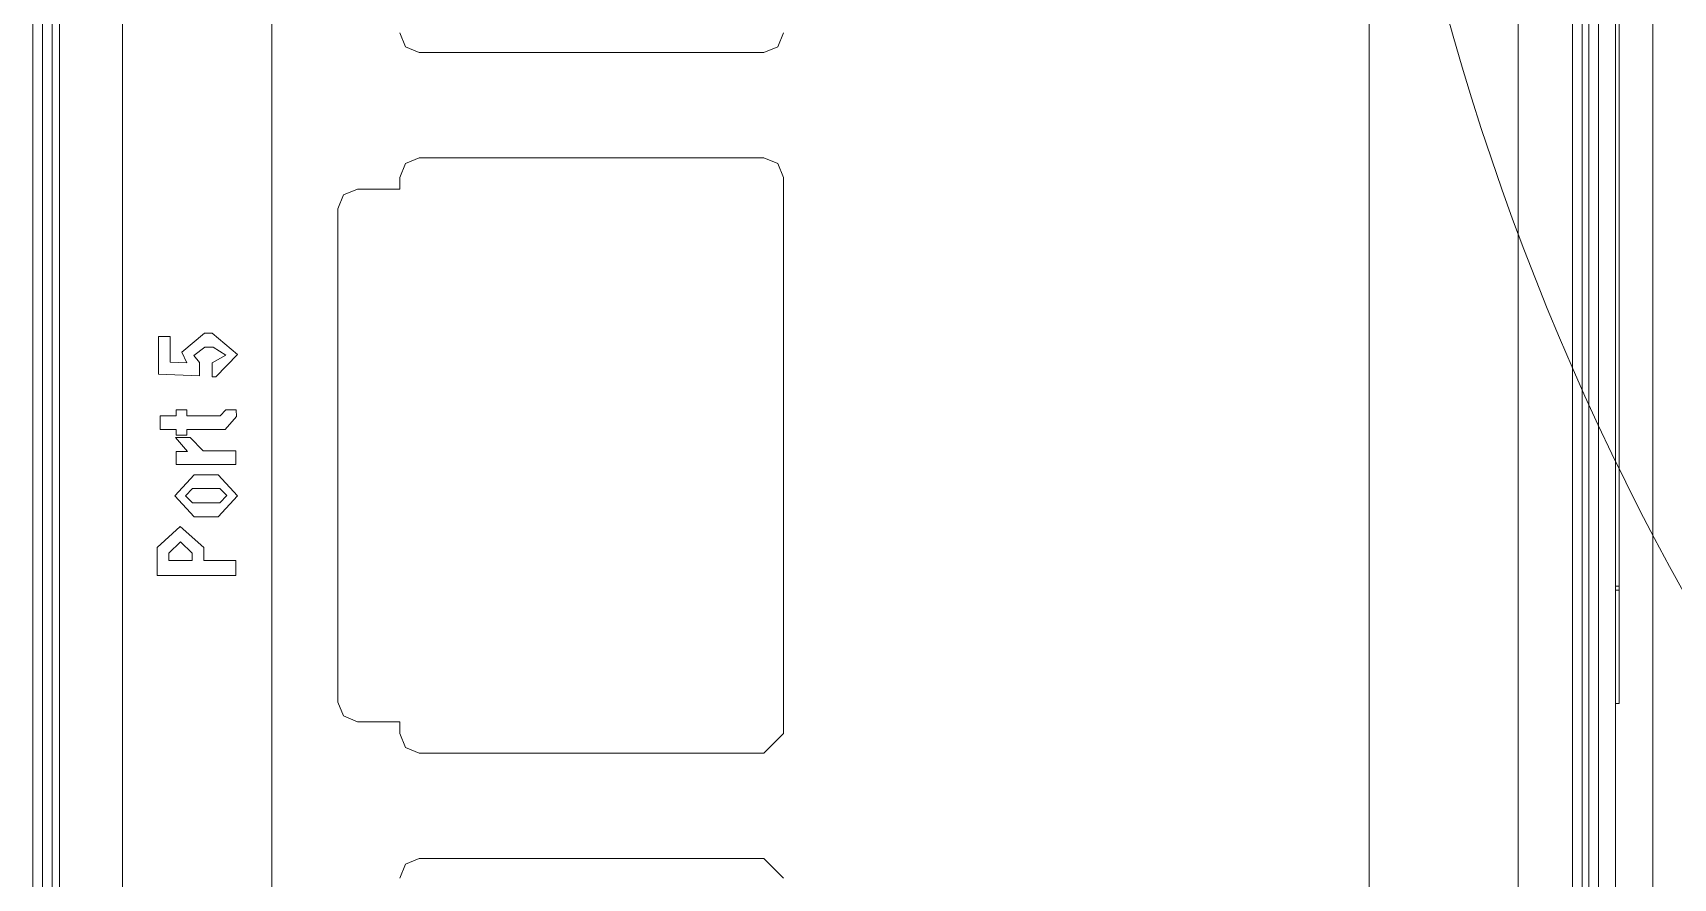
# Model space of a CAD drawing. Header units: millimetres. Extents: x -6000 to 26000, y -6000 to 26000.
# Drawn here: x 97.54 to 103.36, y -4342.37 to -4339.37 of the extents above; entities that cross this region are included whole.
import ezdxf

# ---------------------------------------------------------------- set-up
doc = ezdxf.new("R2010")
doc.units = ezdxf.units.MM
doc.header["$MEASUREMENT"] = 0
doc.layers.add('Чертеж и Рисунок_Ном._пера__7', color=7, linetype='Continuous', lineweight=15)

msp = doc.modelspace()

# ---------------------------------------------------------------- linework, layer by layer
at = {"layer": 'Чертеж и Рисунок_Ном._пера__7', "color": 7, "linetype": 'Continuous', "lineweight": 15}
for p, q in [((103.1541, -4328.7722), (103.1541, -4345.4705)), ((98.3852, -4344.6228), (98.3852, -4330.1564)), ((102.28, -4330.1564), (102.28, -4344.6228)), ((97.5715, -4342.8492), (97.5715, -4330.6084)), ((97.5716, -4330.6154), (97.5716, -4342.8562)), ((103.0023, -4342.8492), (103.0023, -4330.6084)), ((103.0938, -4330.6084), (103.0938, -4342.8492)), ((97.5374, -4342.822), (97.5374, -4330.6496)), ((97.6057, -4342.815), (97.6057, -4330.6426)), ((97.8557, -4342.8026), (97.8557, -4330.6551)), ((102.8095, -4342.8026), (102.8095, -4330.6551)), ((103.0365, -4342.815), (103.0365, -4330.6426)), ((103.0595, -4342.815), (103.0595, -4330.6426)), ((103.2866, -4342.8026), (103.2866, -4330.6551)), ((97.6318, -4333.6884), (97.6318, -4345.4964)), ((103.1541, -4333.6884), (103.1541, -4345.4964)), ((103.0023, -4342.8492), (103.0023, -4338.1735)), ((103.168, -4338.5128), (103.168, -4341.3294)), ((98.9092, -4339.4356), (100.1319, -4339.4356)), ((100.1319, -4339.8098), (98.9092, -4339.8098)), ((98.8397, -4339.8793), (98.8397, -4339.9211)), ((100.2015, -4341.8518), (100.2015, -4339.8793)), ((98.8397, -4339.9211), (98.6894, -4339.9211)), ((98.6199, -4339.9906), (98.6199, -4341.7405)), ((103.168, -4341.3294), (103.1541, -4341.3294)), ((103.168, -4341.3433), (103.1541, -4341.3433)), ((103.168, -4341.3433), (103.168, -4341.3294)), ((103.168, -4341.7453), (103.168, -4341.3433)), ((103.168, -4341.7453), (103.1541, -4341.7453)), ((98.6894, -4341.8101), (98.8397, -4341.8101)), ((98.8397, -4341.8101), (98.8397, -4341.8518)), ((98.9092, -4341.9213), (100.1319, -4341.9213)), ((100.1319, -4342.2955), (98.9092, -4342.2955))]:
    msp.add_line(p, q, dxfattribs=at)
at = {"layer": 'Чертеж и Рисунок_Ном._пера__7', "color": 7, "linetype": 'Continuous', "lineweight": 15, "flags": 128}
for points in [[(98.8397, -4339.3661), (98.86, -4339.4152), (98.9092, -4339.4356)], [(100.1811, -4339.4152), (100.2015, -4339.3661)], [(100.1319, -4339.4356), (100.1811, -4339.4152)], [(98.86, -4339.8302), (98.8397, -4339.8793)], [(98.9092, -4339.8098), (98.86, -4339.8302)], [(100.2015, -4339.8793), (100.1811, -4339.8302), (100.1319, -4339.8098)], [(98.6403, -4339.9414), (98.6199, -4339.9906)], [(98.6894, -4339.9211), (98.6403, -4339.9414)], [(98.6199, -4341.7405), (98.6403, -4341.7897), (98.6894, -4341.8101)], [(98.8397, -4341.8518), (98.86, -4341.901), (98.9092, -4341.9213)], [(100.1319, -4341.9213), (100.2015, -4341.8518)], [(98.86, -4342.3159), (98.8397, -4342.3651)], [(98.9092, -4342.2955), (98.86, -4342.3159)], [(100.2015, -4342.3651), (100.1319, -4342.2955)]]:
    msp.add_lwpolyline(points, dxfattribs=at)
for points in [[(97.9837, -4340.577), (98.1286, -4340.5828), (98.1286, -4340.5353), (98.1089, -4340.5106), (98.1483, -4340.4808), (98.1773, -4340.4808), (98.2229, -4340.5094), (98.1742, -4340.5372), (98.1742, -4340.5859), (98.1866, -4340.5859), (98.2642, -4340.5071), (98.1734, -4340.4314), (98.1468, -4340.4314), (98.0664, -4340.4986), (98.0842, -4340.5372), (98.0251, -4340.5342), (98.0251, -4340.4437), (97.9837, -4340.4437)], [(97.9899, -4340.7729), (98.0467, -4340.7729), (98.0467, -4340.793), (98.0842, -4340.793), (98.0842, -4340.7729), (98.2198, -4340.7729), (98.2604, -4340.7274), (98.2588, -4340.7038), (98.2229, -4340.7038), (98.202, -4340.7254), (98.0842, -4340.7254), (98.0842, -4340.7038), (98.0467, -4340.7038), (98.0467, -4340.7254), (97.9899, -4340.7254)], [(98.0467, -4340.897), (98.2577, -4340.897), (98.2577, -4340.8494), (98.1421, -4340.8494), (98.0962, -4340.8019), (98.0436, -4340.8019), (98.0869, -4340.851), (98.0467, -4340.8514)], [(98.0413, -4341.0083), (98.1101, -4341.0832), (98.1951, -4341.0832), (98.2639, -4341.0083), (98.1951, -4340.9337), (98.1101, -4340.9337)], [(98.0788, -4341.0083), (98.1039, -4340.9831), (98.2013, -4340.9831), (98.2264, -4341.0079), (98.2013, -4341.0337), (98.1039, -4341.0337)], [(98.1441, -4341.2385), (98.1441, -4341.1922), (98.0602, -4341.118), (97.9787, -4341.1914), (97.9787, -4341.2915), (98.2577, -4341.2915), (98.2577, -4341.2385)], [(98.0201, -4341.2385), (98.0201, -4341.2119), (98.061, -4341.1721), (98.1027, -4341.2119), (98.1027, -4341.2385)]]:
    msp.add_lwpolyline(points, close=True, dxfattribs=at)
at = {"layer": 'Чертеж и Рисунок_Ном._пера__7', "color": 7, "linetype": 'Continuous', "lineweight": 15}
msp.add_circle((111.4978, -4336.84), 9.2708, dxfattribs=at)

doc.saveas('drawing.dxf')
